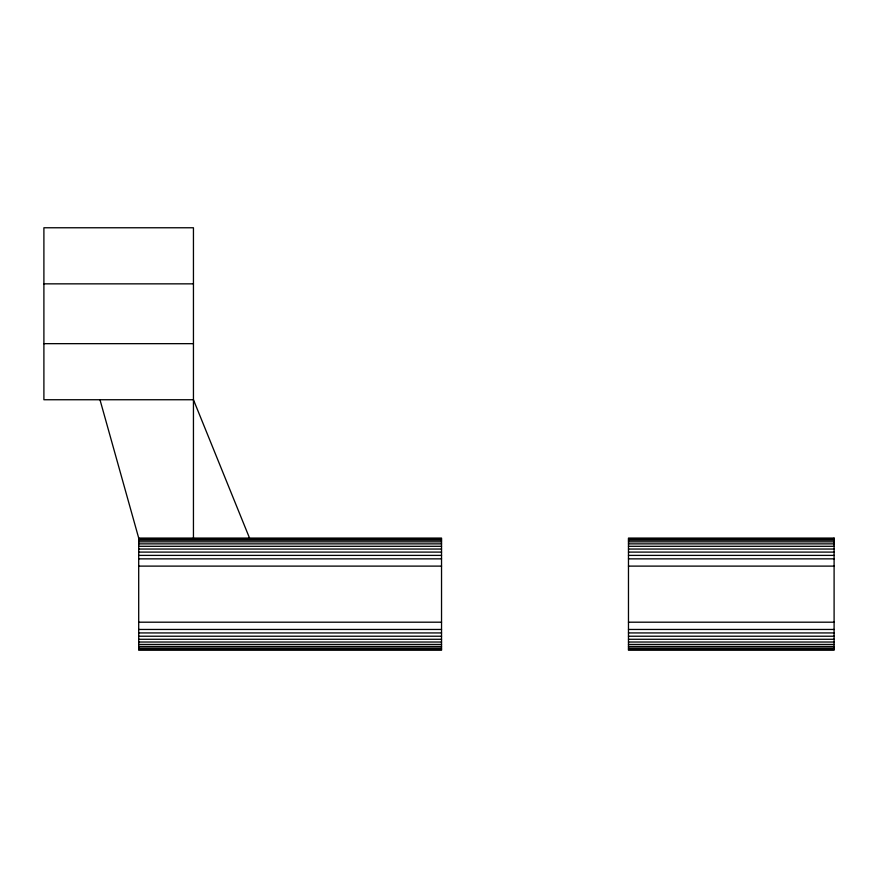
<?xml version="1.0" encoding="UTF-8"?>
<svg xmlns="http://www.w3.org/2000/svg" width="878" height="878" viewBox="0 0 878 878"><rect width="100%" height="100%" fill="white"/><g stroke="black" fill="none" stroke-linecap="round" stroke-linejoin="round"><path stroke-width="1.32" d="M43.9 283.846L193.445 283.846M43.9 343.66L193.445 343.66M138.702 538.071L441.535 538.071L441.535 650.236L138.702 650.236L138.702 538.071L99.982 399.742M138.702 539.037L441.535 539.037M628.472 539.037L834.1 539.037M138.702 540.211L441.535 540.211M628.472 540.211L834.1 540.211M138.702 541.836L441.535 541.836M628.472 541.836L834.1 541.836M138.702 543.866L441.535 543.866M628.472 543.866L834.1 543.866M138.702 546.292L441.535 546.292M628.472 546.292L834.1 546.292M138.702 549.046L441.535 549.046M628.472 549.046L834.1 549.046M138.702 552.097L441.535 552.097M628.472 552.097L834.1 552.097M138.702 555.39L441.535 555.39M628.472 555.39L834.1 555.39M138.702 558.858L441.535 558.858M628.472 558.858L834.1 558.858M138.702 566.112L441.535 566.112M628.472 566.112L834.1 566.112M138.702 622.195L441.535 622.195M628.472 622.195L834.1 622.195M138.702 629.46L441.535 629.46M628.472 629.46L834.1 629.46M138.702 632.928L441.535 632.928M628.472 632.928L834.1 632.928M138.702 636.221L441.535 636.221M628.472 636.221L834.1 636.221M138.702 639.272L441.535 639.272M628.472 639.272L834.1 639.272M138.702 642.027L441.535 642.027M628.472 642.027L834.1 642.027M138.702 644.441L441.535 644.441M628.472 644.441L834.1 644.441M138.702 646.482L441.535 646.482M628.472 646.482L834.1 646.482M138.702 648.107L441.535 648.107M628.472 648.107L834.1 648.107M138.702 649.281L441.535 649.281M628.472 649.281L834.1 649.281M249.528 538.071L193.445 399.742L43.9 399.742L43.9 227.764L193.445 227.764L193.445 538.071M834.1 538.071L628.472 538.071L628.472 650.236L834.1 650.236L834.1 538.071"/></g></svg>
